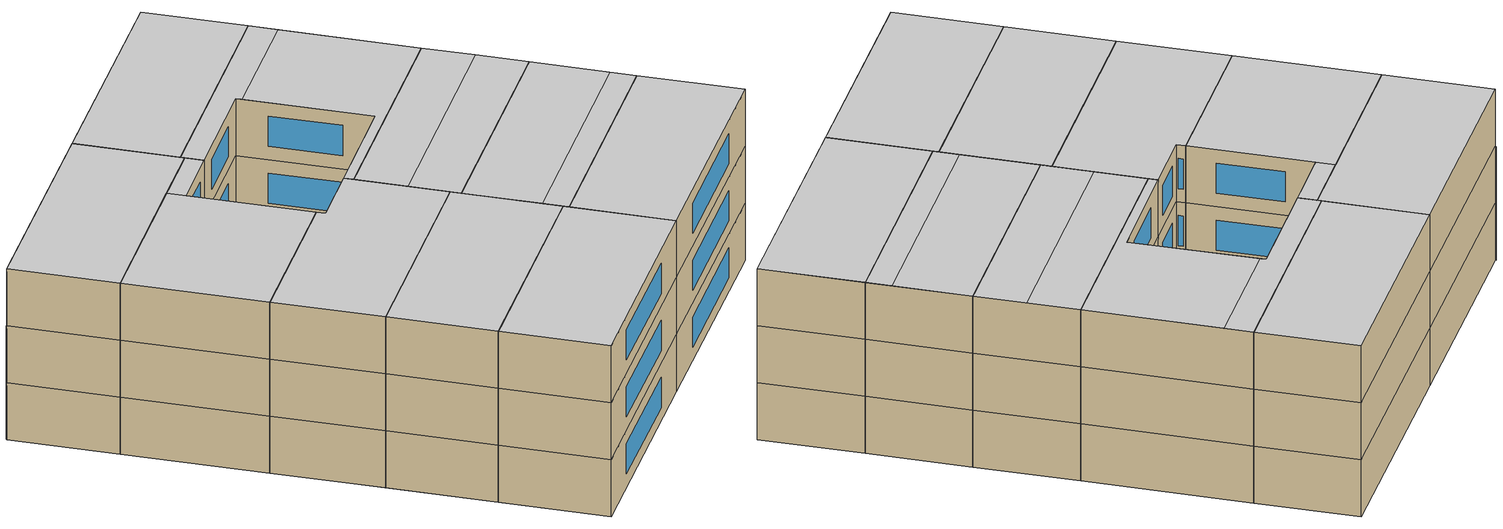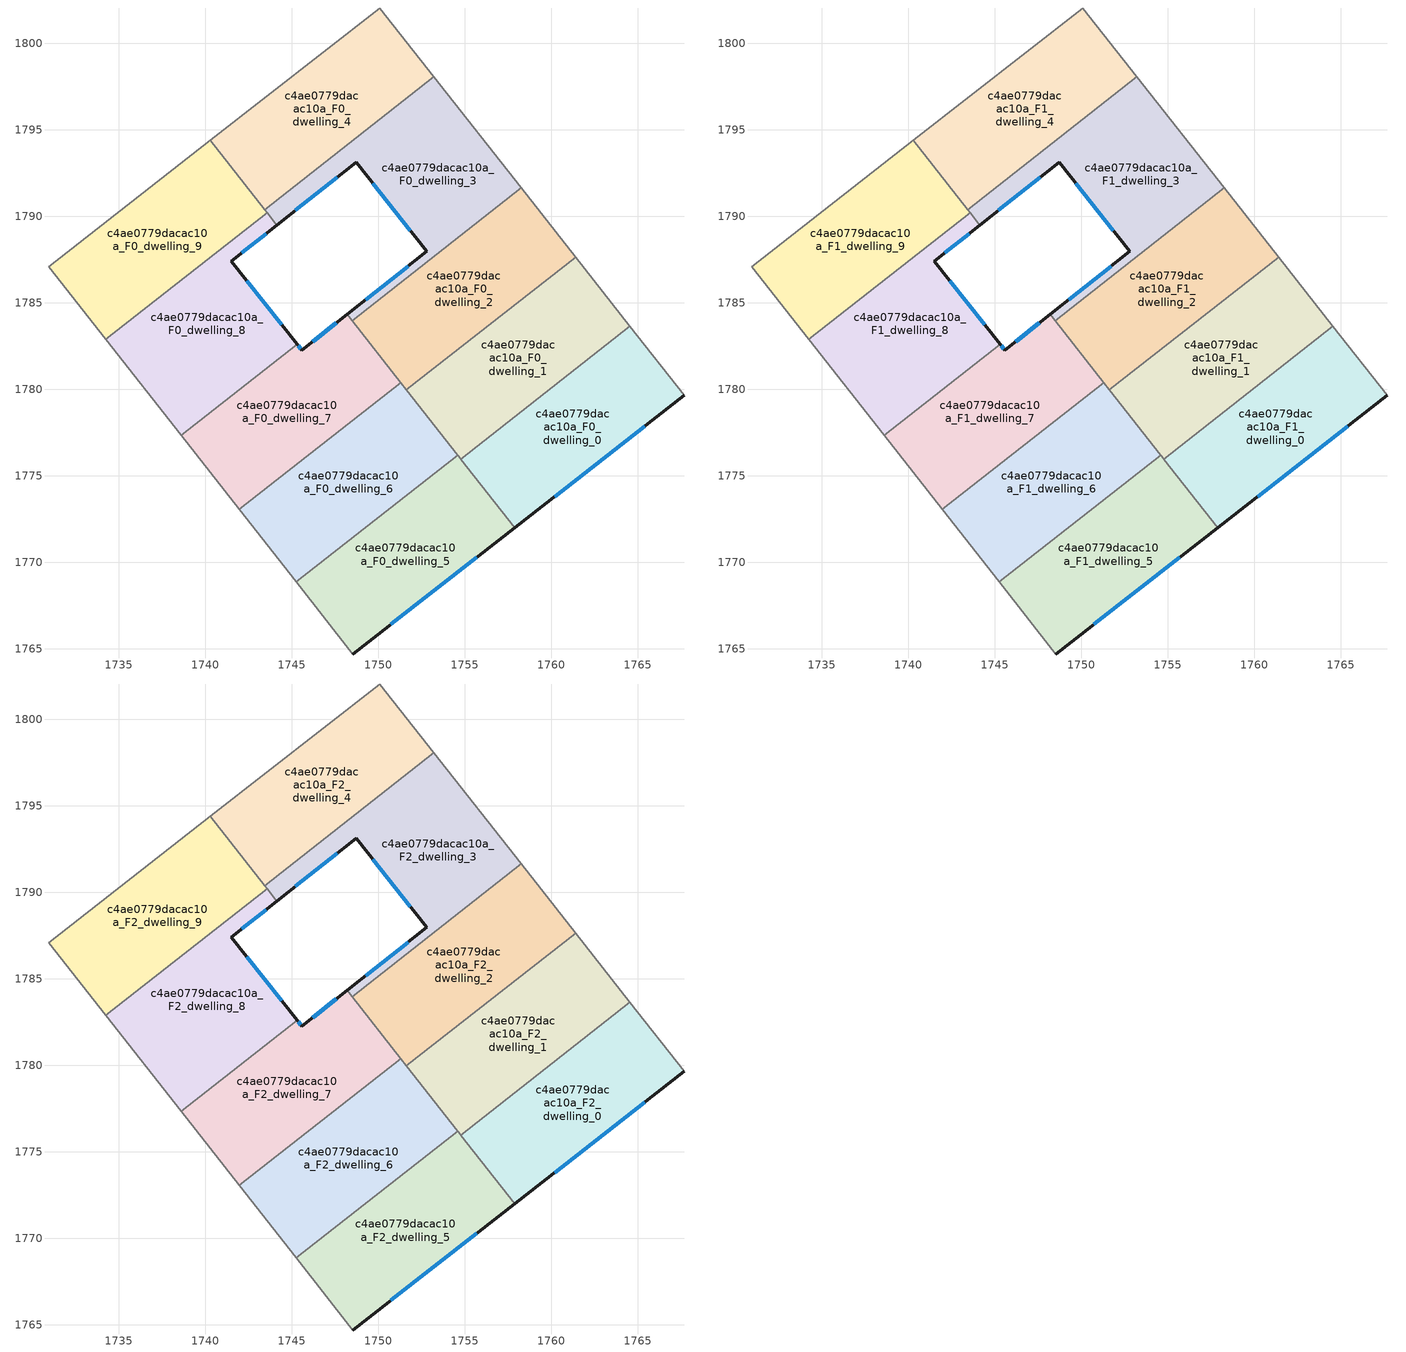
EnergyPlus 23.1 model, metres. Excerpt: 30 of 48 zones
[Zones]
c4ae0779dacac10a_F0_dwelling_0
 floor ground (EU_floor_Construction): 1764.55,1783.65 1767.7,1779.65 1757.89,1772 1754.77,1775.97 z0
 wall outside (EU_wall_Construction): 1757.89,1772 1767.7,1779.65 z0:3
 wall to c4ae0779dacac10a_F0_dwelling_1 (EU_wall_Construction): 1764.55,1783.65 1754.77,1775.97 z0:3
 wall adiabatic (EU_wall_Construction): 1767.7,1779.65 1764.55,1783.65 z0:3
 wall to c4ae0779dacac10a_F0_dwelling_5 (EU_wall_Construction): 1754.77,1775.97 1757.89,1772 z0:3
 window (EU_Window_Construction): 1760.19,1773.79 1765.39,1777.85 z0.7:2.3
c4ae0779dacac10a_F0_dwelling_1
 floor ground (EU_floor_Construction): 1761.41,1787.64 1764.55,1783.65 1754.77,1775.97 1751.63,1779.96 z0
 wall to c4ae0779dacac10a_F0_dwelling_2 (EU_wall_Construction): 1761.41,1787.64 1751.63,1779.96 z0:3
 wall adiabatic (EU_wall_Construction): 1764.55,1783.65 1761.41,1787.64 z0:3
 wall to c4ae0779dacac10a_F0_dwelling_6 (EU_wall_Construction): 1751.63,1779.96 1754.59,1776.2 z0:3
 wall to c4ae0779dacac10a_F0_dwelling_5 (EU_wall_Construction): 1754.59,1776.2 1754.77,1775.97 z0:3
c4ae0779dacac10a_F0_dwelling_2
 floor ground (EU_floor_Construction): 1758.27,1791.63 1761.41,1787.64 1751.63,1779.96 1748.49,1783.95 z0
 wall to c4ae0779dacac10a_F0_dwelling_3 (EU_wall_Construction): 1758.27,1791.63 1748.49,1783.95 z0:3
 wall adiabatic (EU_wall_Construction): 1761.41,1787.64 1758.27,1791.63 z0:3
 wall to c4ae0779dacac10a_F0_dwelling_7 (EU_wall_Construction): 1748.49,1783.95 1751.3,1780.38 z0:3
 wall to c4ae0779dacac10a_F0_dwelling_6 (EU_wall_Construction): 1751.3,1780.38 1751.63,1779.96 z0:3
c4ae0779dacac10a_F0_dwelling_3
 floor ground (EU_floor_Construction): 1753.22,1798.06 1758.27,1791.63 1748.49,1783.95 1748.2,1784.33 1752.81,1787.97 1748.72,1793.11 1744.14,1789.49 1743.45,1790.38 z0
 wall outside (EU_wall_Construction): 1744.14,1789.49 1748.72,1793.11 1752.81,1787.97 1748.2,1784.33 z0:3
 wall to c4ae0779dacac10a_F0_dwelling_4 (EU_wall_Construction): 1753.22,1798.06 1743.45,1790.38 z0:3
 wall adiabatic (EU_wall_Construction): 1758.27,1791.63 1753.22,1798.06 z0:3
 wall to c4ae0779dacac10a_F0_dwelling_8 (EU_wall_Construction): 1743.57,1790.21 1744.14,1789.49 z0:3
 wall to c4ae0779dacac10a_F0_dwelling_7 (EU_wall_Construction): 1748.2,1784.33 1748.49,1783.95 z0:3
 wall to c4ae0779dacac10a_F0_dwelling_9 (EU_wall_Construction): 1743.45,1790.38 1743.57,1790.21 z0:3
 window (EU_Window_Construction): 1751.73,1787.11 1749.28,1785.18 / 1749.68,1791.9 1751.85,1789.17 / 1745.22,1790.34 1747.64,1792.26 z0.7:2.3
c4ae0779dacac10a_F0_dwelling_4
 floor ground (EU_floor_Construction): 1750.09,1802.04 1753.22,1798.06 1743.45,1790.38 1740.3,1794.39 z0
 wall adiabatic (EU_wall_Construction): 1753.22,1798.06 1750.09,1802.04 1740.3,1794.39 z0:3
 wall to c4ae0779dacac10a_F0_dwelling_9 (EU_wall_Construction): 1740.3,1794.39 1743.45,1790.38 z0:3
c4ae0779dacac10a_F0_dwelling_5
 floor ground (EU_floor_Construction): 1754.59,1776.2 1757.89,1772 1748.54,1764.7 1745.26,1768.87 z0
 wall outside (EU_wall_Construction): 1748.54,1764.7 1757.89,1772 z0:3
 wall to c4ae0779dacac10a_F0_dwelling_6 (EU_wall_Construction): 1754.59,1776.2 1745.26,1768.87 z0:3
 wall adiabatic (EU_wall_Construction): 1745.26,1768.87 1748.54,1764.7 z0:3
 window (EU_Window_Construction): 1750.73,1766.41 1755.69,1770.28 z0.7:2.3
c4ae0779dacac10a_F0_dwelling_6
 floor ground (EU_floor_Construction): 1751.3,1780.38 1754.59,1776.2 1745.26,1768.87 1741.97,1773.06 z0
 wall to c4ae0779dacac10a_F0_dwelling_7 (EU_wall_Construction): 1751.3,1780.38 1741.97,1773.06 z0:3
 wall adiabatic (EU_wall_Construction): 1741.97,1773.06 1745.26,1768.87 z0:3
c4ae0779dacac10a_F0_dwelling_7
 floor ground (EU_floor_Construction): 1748.2,1784.33 1751.3,1780.38 1741.97,1773.06 1738.61,1777.34 1745.32,1782.61 1745.59,1782.26 z0
 wall outside (EU_wall_Construction): 1748.2,1784.33 1745.59,1782.26 1745.32,1782.61 z0:3
 wall adiabatic (EU_wall_Construction): 1738.61,1777.34 1741.97,1773.06 z0:3
 wall to c4ae0779dacac10a_F0_dwelling_8 (EU_wall_Construction): 1745.32,1782.61 1738.61,1777.34 z0:3
 window (EU_Window_Construction): 1745.53,1782.35 1745.38,1782.53 / 1747.59,1783.84 1746.2,1782.75 z0.7:2.3
c4ae0779dacac10a_F0_dwelling_8
 floor ground (EU_floor_Construction): 1744.14,1789.49 1741.5,1787.4 1745.32,1782.61 1738.61,1777.34 1734.25,1782.89 1743.58,1790.21 z0
 wall outside (EU_wall_Construction): 1745.32,1782.61 1741.5,1787.4 1744.14,1789.49 z0:3
 wall adiabatic (EU_wall_Construction): 1734.25,1782.89 1738.61,1777.34 z0:3
 wall to c4ae0779dacac10a_F0_dwelling_9 (EU_wall_Construction): 1743.58,1790.21 1734.25,1782.89 z0:3
 window (EU_Window_Construction): 1742.12,1787.89 1743.52,1789 / 1744.42,1783.74 1742.4,1786.28 z0.7:2.3
c4ae0779dacac10a_F0_dwelling_9
 floor ground (EU_floor_Construction): 1740.3,1794.39 1743.58,1790.21 1734.25,1782.89 1730.95,1787.09 z0
 wall adiabatic (EU_wall_Construction): 1740.3,1794.39 1730.95,1787.09 1734.25,1782.89 z0:3
c4ae0779dacac10a_F1_dwelling_0
 floor to c4ae0779dacac10a_F0_dwelling_0 (EU_floor_Construction): 1764.55,1783.65 1767.7,1779.65 1757.89,1772 1754.77,1775.97 z3
 wall outside (EU_wall_Construction): 1757.89,1772 1767.7,1779.65 z3:6
 wall to c4ae0779dacac10a_F1_dwelling_1 (EU_wall_Construction): 1764.55,1783.65 1754.77,1775.97 z3:6
 wall adiabatic (EU_wall_Construction): 1767.7,1779.65 1764.55,1783.65 z3:6
 wall to c4ae0779dacac10a_F1_dwelling_5 (EU_wall_Construction): 1754.77,1775.97 1757.89,1772 z3:6
 window (EU_Window_Construction): 1760.19,1773.79 1765.39,1777.85 z3.7:5.3
c4ae0779dacac10a_F1_dwelling_1
 floor to c4ae0779dacac10a_F0_dwelling_1 (EU_floor_Construction): 1761.41,1787.64 1764.55,1783.65 1754.77,1775.97 1751.63,1779.96 z3
 wall to c4ae0779dacac10a_F1_dwelling_2 (EU_wall_Construction): 1761.41,1787.64 1751.63,1779.96 z3:6
 wall adiabatic (EU_wall_Construction): 1764.55,1783.65 1761.41,1787.64 z3:6
 wall to c4ae0779dacac10a_F1_dwelling_6 (EU_wall_Construction): 1751.63,1779.96 1754.59,1776.2 z3:6
 wall to c4ae0779dacac10a_F1_dwelling_5 (EU_wall_Construction): 1754.59,1776.2 1754.77,1775.97 z3:6
c4ae0779dacac10a_F1_dwelling_2
 floor to c4ae0779dacac10a_F0_dwelling_2 (EU_floor_Construction): 1758.27,1791.63 1761.41,1787.64 1751.63,1779.96 1748.49,1783.95 z3
 wall to c4ae0779dacac10a_F1_dwelling_3 (EU_wall_Construction): 1758.27,1791.63 1748.49,1783.95 z3:6
 wall adiabatic (EU_wall_Construction): 1761.41,1787.64 1758.27,1791.63 z3:6
 wall to c4ae0779dacac10a_F1_dwelling_7 (EU_wall_Construction): 1748.49,1783.95 1751.3,1780.38 z3:6
 wall to c4ae0779dacac10a_F1_dwelling_6 (EU_wall_Construction): 1751.3,1780.38 1751.63,1779.96 z3:6
c4ae0779dacac10a_F1_dwelling_3
 floor to c4ae0779dacac10a_F0_dwelling_3 (EU_floor_Construction): 1753.22,1798.06 1758.27,1791.63 1748.49,1783.95 1748.2,1784.33 1752.81,1787.97 1748.72,1793.11 1744.14,1789.49 1743.45,1790.38 z3
 wall outside (EU_wall_Construction): 1744.14,1789.49 1748.72,1793.11 1752.81,1787.97 1748.2,1784.33 z3:6
 wall to c4ae0779dacac10a_F1_dwelling_4 (EU_wall_Construction): 1753.22,1798.06 1743.45,1790.38 z3:6
 wall adiabatic (EU_wall_Construction): 1758.27,1791.63 1753.22,1798.06 z3:6
 wall to c4ae0779dacac10a_F1_dwelling_8 (EU_wall_Construction): 1743.57,1790.21 1744.14,1789.49 z3:6
 wall to c4ae0779dacac10a_F1_dwelling_7 (EU_wall_Construction): 1748.2,1784.33 1748.49,1783.95 z3:6
 wall to c4ae0779dacac10a_F1_dwelling_9 (EU_wall_Construction): 1743.45,1790.38 1743.57,1790.21 z3:6
 window (EU_Window_Construction): 1751.73,1787.11 1749.28,1785.18 / 1749.68,1791.9 1751.85,1789.17 / 1745.22,1790.34 1747.64,1792.26 z3.7:5.3
c4ae0779dacac10a_F1_dwelling_4
 floor to c4ae0779dacac10a_F0_dwelling_4 (EU_floor_Construction): 1750.09,1802.04 1753.22,1798.06 1743.45,1790.38 1740.3,1794.39 z3
 wall adiabatic (EU_wall_Construction): 1753.22,1798.06 1750.09,1802.04 1740.3,1794.39 z3:6
 wall to c4ae0779dacac10a_F1_dwelling_9 (EU_wall_Construction): 1740.3,1794.39 1743.45,1790.38 z3:6
c4ae0779dacac10a_F1_dwelling_5
 floor to c4ae0779dacac10a_F0_dwelling_5 (EU_floor_Construction): 1754.59,1776.2 1757.89,1772 1748.54,1764.7 1745.26,1768.87 z3
 wall outside (EU_wall_Construction): 1748.54,1764.7 1757.89,1772 z3:6
 wall to c4ae0779dacac10a_F1_dwelling_6 (EU_wall_Construction): 1754.59,1776.2 1745.26,1768.87 z3:6
 wall adiabatic (EU_wall_Construction): 1745.26,1768.87 1748.54,1764.7 z3:6
 window (EU_Window_Construction): 1750.73,1766.41 1755.69,1770.28 z3.7:5.3
c4ae0779dacac10a_F1_dwelling_6
 floor to c4ae0779dacac10a_F0_dwelling_6 (EU_floor_Construction): 1751.3,1780.38 1754.59,1776.2 1745.26,1768.87 1741.97,1773.06 z3
 wall to c4ae0779dacac10a_F1_dwelling_7 (EU_wall_Construction): 1751.3,1780.38 1741.97,1773.06 z3:6
 wall adiabatic (EU_wall_Construction): 1741.97,1773.06 1745.26,1768.87 z3:6
c4ae0779dacac10a_F1_dwelling_7
 floor to c4ae0779dacac10a_F0_dwelling_7 (EU_floor_Construction): 1748.2,1784.33 1751.3,1780.38 1741.97,1773.06 1738.61,1777.34 1745.32,1782.61 1745.59,1782.26 z3
 wall outside (EU_wall_Construction): 1748.2,1784.33 1745.59,1782.26 1745.32,1782.61 z3:6
 wall adiabatic (EU_wall_Construction): 1738.61,1777.34 1741.97,1773.06 z3:6
 wall to c4ae0779dacac10a_F1_dwelling_8 (EU_wall_Construction): 1745.32,1782.61 1738.61,1777.34 z3:6
 window (EU_Window_Construction): 1745.53,1782.35 1745.38,1782.53 / 1747.59,1783.84 1746.2,1782.75 z3.7:5.3
c4ae0779dacac10a_F1_dwelling_8
 floor to c4ae0779dacac10a_F0_dwelling_8 (EU_floor_Construction): 1744.14,1789.49 1741.5,1787.4 1745.32,1782.61 1738.61,1777.34 1734.25,1782.89 1743.58,1790.21 z3
 wall outside (EU_wall_Construction): 1745.32,1782.61 1741.5,1787.4 1744.14,1789.49 z3:6
 wall adiabatic (EU_wall_Construction): 1734.25,1782.89 1738.61,1777.34 z3:6
 wall to c4ae0779dacac10a_F1_dwelling_9 (EU_wall_Construction): 1743.58,1790.21 1734.25,1782.89 z3:6
 window (EU_Window_Construction): 1742.12,1787.89 1743.52,1789 / 1744.42,1783.74 1742.4,1786.28 z3.7:5.3
c4ae0779dacac10a_F1_dwelling_9
 floor to c4ae0779dacac10a_F0_dwelling_9 (EU_floor_Construction): 1740.3,1794.39 1743.58,1790.21 1734.25,1782.89 1730.95,1787.09 z3
 wall adiabatic (EU_wall_Construction): 1740.3,1794.39 1730.95,1787.09 1734.25,1782.89 z3:6
c4ae0779dacac10a_F2_dwelling_0
 floor to c4ae0779dacac10a_F1_dwelling_0 (EU_floor_Construction): 1764.55,1783.65 1767.7,1779.65 1757.89,1772 1754.77,1775.97 z6
 wall outside (EU_wall_Construction): 1757.89,1772 1767.7,1779.65 z6:9
 wall to c4ae0779dacac10a_F2_dwelling_1 (EU_wall_Construction): 1764.55,1783.65 1754.77,1775.97 z6:9
 wall adiabatic (EU_wall_Construction): 1767.7,1779.65 1764.55,1783.65 z6:9
 wall to c4ae0779dacac10a_F2_dwelling_5 (EU_wall_Construction): 1754.77,1775.97 1757.89,1772 z6:9
 window (EU_Window_Construction): 1760.19,1773.79 1765.39,1777.85 z6.7:8.3
 ceiling to c4ae0779dacac10a_F3_dwelling_0 (EU_floor_Construction): 1767.7,1779.65 1764.55,1783.65 1754.77,1775.97 1757.89,1772 z9
c4ae0779dacac10a_F2_dwelling_1
 floor to c4ae0779dacac10a_F1_dwelling_1 (EU_floor_Construction): 1761.41,1787.64 1764.55,1783.65 1754.77,1775.97 1751.63,1779.96 z6
 wall to c4ae0779dacac10a_F2_dwelling_2 (EU_wall_Construction): 1761.41,1787.64 1751.63,1779.96 z6:9
 wall adiabatic (EU_wall_Construction): 1764.55,1783.65 1761.41,1787.64 z6:9
 wall to c4ae0779dacac10a_F2_dwelling_6 (EU_wall_Construction): 1751.63,1779.96 1754.59,1776.2 z6:9
 wall to c4ae0779dacac10a_F2_dwelling_5 (EU_wall_Construction): 1754.59,1776.2 1754.77,1775.97 z6:9
 ceiling to c4ae0779dacac10a_F3_dwelling_1 (EU_floor_Construction): 1763.76,1784.65 1761.41,1787.64 1751.63,1779.96 1753.98,1776.97 z9
 ceiling to c4ae0779dacac10a_F3_dwelling_0 (EU_floor_Construction): 1764.55,1783.65 1763.76,1784.65 1753.98,1776.97 1754.77,1775.97 z9
c4ae0779dacac10a_F2_dwelling_2
 floor to c4ae0779dacac10a_F1_dwelling_2 (EU_floor_Construction): 1758.27,1791.63 1761.41,1787.64 1751.63,1779.96 1748.49,1783.95 z6
 wall to c4ae0779dacac10a_F2_dwelling_3 (EU_wall_Construction): 1758.27,1791.63 1748.49,1783.95 z6:9
 wall adiabatic (EU_wall_Construction): 1761.41,1787.64 1758.27,1791.63 z6:9
 wall to c4ae0779dacac10a_F2_dwelling_7 (EU_wall_Construction): 1748.49,1783.95 1751.3,1780.38 z6:9
 wall to c4ae0779dacac10a_F2_dwelling_6 (EU_wall_Construction): 1751.3,1780.38 1751.63,1779.96 z6:9
 ceiling to c4ae0779dacac10a_F3_dwelling_2 (EU_floor_Construction): 1759.84,1789.64 1758.27,1791.63 1748.49,1783.95 1750.06,1781.96 z9
 ceiling to c4ae0779dacac10a_F3_dwelling_1 (EU_floor_Construction): 1761.41,1787.64 1759.84,1789.64 1750.06,1781.96 1751.63,1779.96 z9
c4ae0779dacac10a_F2_dwelling_3
 floor to c4ae0779dacac10a_F1_dwelling_3 (EU_floor_Construction): 1753.22,1798.06 1758.27,1791.63 1748.49,1783.95 1748.2,1784.33 1752.81,1787.97 1748.72,1793.11 1744.14,1789.49 1743.45,1790.38 z6
 wall outside (EU_wall_Construction): 1744.14,1789.49 1748.72,1793.11 1752.81,1787.97 1748.2,1784.33 z6:9
 wall to c4ae0779dacac10a_F2_dwelling_4 (EU_wall_Construction): 1753.22,1798.06 1743.45,1790.38 z6:9
 wall adiabatic (EU_wall_Construction): 1758.27,1791.63 1753.22,1798.06 z6:9
 wall to c4ae0779dacac10a_F2_dwelling_8 (EU_wall_Construction): 1743.57,1790.21 1744.14,1789.49 z6:9
 wall to c4ae0779dacac10a_F2_dwelling_7 (EU_wall_Construction): 1748.2,1784.33 1748.49,1783.95 z6:9
 wall to c4ae0779dacac10a_F2_dwelling_9 (EU_wall_Construction): 1743.45,1790.38 1743.57,1790.21 z6:9
 window (EU_Window_Construction): 1751.73,1787.11 1749.28,1785.18 / 1749.68,1791.9 1751.85,1789.17 / 1745.22,1790.34 1747.64,1792.26 z6.7:8.3
 ceiling to c4ae0779dacac10a_F3_dwelling_3 (EU_floor_Construction): 1748.9,1792.88 1754.09,1796.96 1753.22,1798.06 1743.45,1790.38 1744.14,1789.49 1748.72,1793.11 z9
 ceiling to c4ae0779dacac10a_F3_dwelling_2 (EU_floor_Construction): 1752.81,1787.97 1748.2,1784.33 1748.49,1783.95 1758.27,1791.63 1754.09,1796.96 1748.9,1792.88 z9
c4ae0779dacac10a_F2_dwelling_4
 floor to c4ae0779dacac10a_F1_dwelling_4 (EU_floor_Construction): 1750.09,1802.04 1753.22,1798.06 1743.45,1790.38 1740.3,1794.39 z6
 wall adiabatic (EU_wall_Construction): 1753.22,1798.06 1750.09,1802.04 1740.3,1794.39 z6:9
 wall to c4ae0779dacac10a_F2_dwelling_9 (EU_wall_Construction): 1740.3,1794.39 1743.45,1790.38 z6:9
 ceiling to c4ae0779dacac10a_F3_dwelling_3 (EU_floor_Construction): 1753.22,1798.06 1750.09,1802.04 1740.3,1794.39 1743.45,1790.38 z9
c4ae0779dacac10a_F2_dwelling_5
 floor to c4ae0779dacac10a_F1_dwelling_5 (EU_floor_Construction): 1754.59,1776.2 1757.89,1772 1748.54,1764.7 1745.26,1768.87 z6
 wall outside (EU_wall_Construction): 1748.54,1764.7 1757.89,1772 z6:9
 wall to c4ae0779dacac10a_F2_dwelling_6 (EU_wall_Construction): 1754.59,1776.2 1745.26,1768.87 z6:9
 wall adiabatic (EU_wall_Construction): 1745.26,1768.87 1748.54,1764.7 z6:9
 window (EU_Window_Construction): 1750.73,1766.41 1755.69,1770.28 z6.7:8.3
 ceiling to c4ae0779dacac10a_F3_dwelling_4 (EU_floor_Construction): 1757.89,1772 1754.59,1776.2 1745.26,1768.87 1748.54,1764.7 z9
c4ae0779dacac10a_F2_dwelling_6
 floor to c4ae0779dacac10a_F1_dwelling_6 (EU_floor_Construction): 1751.3,1780.38 1754.59,1776.2 1745.26,1768.87 1741.97,1773.06 z6
 wall to c4ae0779dacac10a_F2_dwelling_7 (EU_wall_Construction): 1751.3,1780.38 1741.97,1773.06 z6:9
 wall adiabatic (EU_wall_Construction): 1741.97,1773.06 1745.26,1768.87 z6:9
 ceiling to c4ae0779dacac10a_F3_dwelling_5 (EU_floor_Construction): 1754.59,1776.2 1751.3,1780.38 1741.97,1773.06 1745.26,1768.87 z9
c4ae0779dacac10a_F2_dwelling_7
 floor to c4ae0779dacac10a_F1_dwelling_7 (EU_floor_Construction): 1748.2,1784.33 1751.3,1780.38 1741.97,1773.06 1738.61,1777.34 1745.32,1782.61 1745.59,1782.26 z6
 wall outside (EU_wall_Construction): 1748.2,1784.33 1745.59,1782.26 1745.32,1782.61 z6:9
 wall adiabatic (EU_wall_Construction): 1738.61,1777.34 1741.97,1773.06 z6:9
 wall to c4ae0779dacac10a_F2_dwelling_8 (EU_wall_Construction): 1745.32,1782.61 1738.61,1777.34 z6:9
 window (EU_Window_Construction): 1745.53,1782.35 1745.38,1782.53 / 1747.59,1783.84 1746.2,1782.75 z6.7:8.3
 ceiling to c4ae0779dacac10a_F3_dwelling_6 (EU_floor_Construction): 1751.3,1780.38 1748.2,1784.33 1745.59,1782.26 1745.32,1782.61 1738.61,1777.34 1741.97,1773.06 z9
c4ae0779dacac10a_F2_dwelling_8
 floor to c4ae0779dacac10a_F1_dwelling_8 (EU_floor_Construction): 1744.14,1789.49 1741.5,1787.4 1745.32,1782.61 1738.61,1777.34 1734.25,1782.89 1743.58,1790.21 z6
 wall outside (EU_wall_Construction): 1745.32,1782.61 1741.5,1787.4 1744.14,1789.49 z6:9
 wall adiabatic (EU_wall_Construction): 1734.25,1782.89 1738.61,1777.34 z6:9
 wall to c4ae0779dacac10a_F2_dwelling_9 (EU_wall_Construction): 1743.58,1790.21 1734.25,1782.89 z6:9
 window (EU_Window_Construction): 1742.12,1787.89 1743.52,1789 / 1744.42,1783.74 1742.4,1786.28 z6.7:8.3
 ceiling to c4ae0779dacac10a_F3_dwelling_7 (EU_floor_Construction): 1745.32,1782.61 1740.92,1788.13 1734.25,1782.89 1738.61,1777.34 z9
 ceiling to c4ae0779dacac10a_F3_dwelling_8 (EU_floor_Construction): 1744.14,1789.49 1743.58,1790.21 1740.92,1788.13 1741.5,1787.4 z9
c4ae0779dacac10a_F2_dwelling_9
 floor to c4ae0779dacac10a_F1_dwelling_9 (EU_floor_Construction): 1740.3,1794.39 1743.58,1790.21 1734.25,1782.89 1730.95,1787.09 z6
 wall adiabatic (EU_wall_Construction): 1740.3,1794.39 1730.95,1787.09 1734.25,1782.89 z6:9
 ceiling to c4ae0779dacac10a_F3_dwelling_8 (EU_floor_Construction): 1743.58,1790.21 1740.3,1794.39 1730.95,1787.09 1734.25,1782.89 z9
shading: 1730.92,1787.12 1748.54,1764.7 z0:6
[Building]
EU S2 Campaign: North Axis=0; Terrain=City; Solar Distribution=FullExterior
[Site:Location]
Budapest.Ferenc.Liszt.Intl.AP: Latitude=47.437; Longitude=19.256; Time Zone=1; Elevation=185
[SizingPeriod:WeatherFileDays]
AnnualSizingPeriod: Begin Month=1; Begin Day of Month=1; End Month=12; End Day of Month=31; Day of Week for Start Day=Monday; Use Weather File Daylight Saving Period=No; Use Weather File Rain and Snow Indicators=No
[MATERIAL]
EU_InternalMass_Material: Roughness=MediumRough; Thickness=0.1; Conductivity=1; Density=1800; Specific Heat=900; Thermal Absorptance=0.9; Solar Absorptance=0.7; Visible Absorptance=0.7
[MATERIAL:NOMASS] Roughness=MediumRough; Thermal Absorptance=0.9; Solar Absorptance=0.7; Visible Absorptance=0.7
Name | Thermal Resistance
EU_wall_NoMass | 0.832559
EU_floor_NoMass | 0.872794
[WINDOWMATERIAL:SIMPLEGLAZINGSYSTEM]
EU_Window_SimpleGlazing: UFactor=2.79869; Solar Heat Gain Coefficient=0.75; Visible Transmittance=0.75
[CONSTRUCTION]
EU_wall_Construction: EU_wall_NoMass
EU_floor_Construction: EU_floor_NoMass
EU_Window_Construction: EU_Window_SimpleGlazing
EU_InternalMass_Construction: EU_InternalMass_Material
[ZONE] Type=1; Multiplier=1; Ceiling Height=autocalculate; Floor Area=autocalculate; Part of Total Floor Area=Yes
Name | Volume
c4ae0779dacac10a_F0_dwelling_0; c4ae0779dacac10a_F1_dwelling_0; c4ae0779dacac10a_F2_dwelling_0 | 189.412
c4ae0779dacac10a_F0_dwelling_1; c4ae0779dacac10a_F1_dwelling_1; c4ae0779dacac10a_F2_dwelling_1 | 189.385
c4ae0779dacac10a_F0_dwelling_2; c4ae0779dacac10a_F1_dwelling_2; c4ae0779dacac10a_F2_dwelling_2; c4ae0779dacac10a_F0_dwelling_7; c4ae0779dacac10a_F1_dwelling_7; c4ae0779dacac10a_F2_dwelling_7 | 189.414
c4ae0779dacac10a_F0_dwelling_3; c4ae0779dacac10a_F1_dwelling_3; c4ae0779dacac10a_F2_dwelling_3 | 189.384
c4ae0779dacac10a_F0_dwelling_4; c4ae0779dacac10a_F1_dwelling_4; c4ae0779dacac10a_F2_dwelling_4 | 189.39
c4ae0779dacac10a_F0_dwelling_5; c4ae0779dacac10a_F1_dwelling_5; c4ae0779dacac10a_F2_dwelling_5 | 189.4
c4ae0779dacac10a_F0_dwelling_6; c4ae0779dacac10a_F1_dwelling_6; c4ae0779dacac10a_F2_dwelling_6 | 189.389
c4ae0779dacac10a_F0_dwelling_8; c4ae0779dacac10a_F1_dwelling_8; c4ae0779dacac10a_F2_dwelling_8 | 189.394
c4ae0779dacac10a_F0_dwelling_9; c4ae0779dacac10a_F1_dwelling_9; c4ae0779dacac10a_F2_dwelling_9 | 189.403
[INTERNALMASS] Construction=EU_InternalMass_Construction
Name | Zone or ZoneList | Surface Area
c4ae0779dacac10a_F0_dwelling_0_EU_InternalMass | c4ae0779dacac10a_F0_dwelling_0 | 63.1372
c4ae0779dacac10a_F0_dwelling_1_EU_InternalMass | c4ae0779dacac10a_F0_dwelling_1 | 63.1284
c4ae0779dacac10a_F0_dwelling_2_EU_InternalMass | c4ae0779dacac10a_F0_dwelling_2 | 63.138
c4ae0779dacac10a_F0_dwelling_3_EU_InternalMass | c4ae0779dacac10a_F0_dwelling_3 | 63.1281
c4ae0779dacac10a_F0_dwelling_4_EU_InternalMass | c4ae0779dacac10a_F0_dwelling_4 | 63.1301
c4ae0779dacac10a_F0_dwelling_5_EU_InternalMass | c4ae0779dacac10a_F0_dwelling_5 | 63.1336
c4ae0779dacac10a_F0_dwelling_6_EU_InternalMass | c4ae0779dacac10a_F0_dwelling_6 | 63.1297
c4ae0779dacac10a_F0_dwelling_7_EU_InternalMass | c4ae0779dacac10a_F0_dwelling_7 | 63.138
c4ae0779dacac10a_F0_dwelling_8_EU_InternalMass | c4ae0779dacac10a_F0_dwelling_8 | 63.1314
c4ae0779dacac10a_F0_dwelling_9_EU_InternalMass | c4ae0779dacac10a_F0_dwelling_9 | 63.1342
c4ae0779dacac10a_F1_dwelling_0_EU_InternalMass | c4ae0779dacac10a_F1_dwelling_0 | 63.1372
c4ae0779dacac10a_F1_dwelling_1_EU_InternalMass | c4ae0779dacac10a_F1_dwelling_1 | 63.1284
c4ae0779dacac10a_F1_dwelling_2_EU_InternalMass | c4ae0779dacac10a_F1_dwelling_2 | 63.138
c4ae0779dacac10a_F1_dwelling_3_EU_InternalMass | c4ae0779dacac10a_F1_dwelling_3 | 63.1281
c4ae0779dacac10a_F1_dwelling_4_EU_InternalMass | c4ae0779dacac10a_F1_dwelling_4 | 63.1301
c4ae0779dacac10a_F1_dwelling_5_EU_InternalMass | c4ae0779dacac10a_F1_dwelling_5 | 63.1336
c4ae0779dacac10a_F1_dwelling_6_EU_InternalMass | c4ae0779dacac10a_F1_dwelling_6 | 63.1297
c4ae0779dacac10a_F1_dwelling_7_EU_InternalMass | c4ae0779dacac10a_F1_dwelling_7 | 63.138
c4ae0779dacac10a_F1_dwelling_8_EU_InternalMass | c4ae0779dacac10a_F1_dwelling_8 | 63.1314
c4ae0779dacac10a_F1_dwelling_9_EU_InternalMass | c4ae0779dacac10a_F1_dwelling_9 | 63.1342
c4ae0779dacac10a_F2_dwelling_0_EU_InternalMass | c4ae0779dacac10a_F2_dwelling_0 | 63.1372
c4ae0779dacac10a_F2_dwelling_1_EU_InternalMass | c4ae0779dacac10a_F2_dwelling_1 | 63.1284
c4ae0779dacac10a_F2_dwelling_2_EU_InternalMass | c4ae0779dacac10a_F2_dwelling_2 | 63.138
c4ae0779dacac10a_F2_dwelling_3_EU_InternalMass | c4ae0779dacac10a_F2_dwelling_3 | 63.1281
c4ae0779dacac10a_F2_dwelling_4_EU_InternalMass | c4ae0779dacac10a_F2_dwelling_4 | 63.1301
c4ae0779dacac10a_F2_dwelling_5_EU_InternalMass | c4ae0779dacac10a_F2_dwelling_5 | 63.1336
c4ae0779dacac10a_F2_dwelling_6_EU_InternalMass | c4ae0779dacac10a_F2_dwelling_6 | 63.1297
c4ae0779dacac10a_F2_dwelling_7_EU_InternalMass | c4ae0779dacac10a_F2_dwelling_7 | 63.138
c4ae0779dacac10a_F2_dwelling_8_EU_InternalMass | c4ae0779dacac10a_F2_dwelling_8 | 63.1314
c4ae0779dacac10a_F2_dwelling_9_EU_InternalMass | c4ae0779dacac10a_F2_dwelling_9 | 63.1342
[OTHEREQUIPMENT] Fuel Type=Electricity; Design Level Calculation Method=Watts/Area; Power per Zone Floor Area=1; Fraction Latent=0; Fraction Radiant=0; Fraction Lost=0; Carbon Dioxide Generation Rate=0; EndUse Subcategory=EU_Step8_InternalGains
Name | Zone or ZoneList or Space or SpaceList | Schedule
EU_Step8_InternalGain_c4ae0779dacac10a_F0_dwelling_0_f000 | c4ae0779dacac10a_F0_dwelling_0 | EU_Step8_GainSchedule_c4ae0779dacac10a_F0_dwelling_0_f000
EU_Step8_InternalGain_c4ae0779dacac10a_F0_dwelling_1_f000 | c4ae0779dacac10a_F0_dwelling_1 | EU_Step8_GainSchedule_c4ae0779dacac10a_F0_dwelling_1_f000
EU_Step8_InternalGain_c4ae0779dacac10a_F0_dwelling_2_f000 | c4ae0779dacac10a_F0_dwelling_2 | EU_Step8_GainSchedule_c4ae0779dacac10a_F0_dwelling_2_f000
EU_Step8_InternalGain_c4ae0779dacac10a_F0_dwelling_3_f000 | c4ae0779dacac10a_F0_dwelling_3 | EU_Step8_GainSchedule_c4ae0779dacac10a_F0_dwelling_3_f000
EU_Step8_InternalGain_c4ae0779dacac10a_F0_dwelling_4_f000 | c4ae0779dacac10a_F0_dwelling_4 | EU_Step8_GainSchedule_c4ae0779dacac10a_F0_dwelling_4_f000
EU_Step8_InternalGain_c4ae0779dacac10a_F0_dwelling_5_f000 | c4ae0779dacac10a_F0_dwelling_5 | EU_Step8_GainSchedule_c4ae0779dacac10a_F0_dwelling_5_f000
EU_Step8_InternalGain_c4ae0779dacac10a_F0_dwelling_6_f000 | c4ae0779dacac10a_F0_dwelling_6 | EU_Step8_GainSchedule_c4ae0779dacac10a_F0_dwelling_6_f000
EU_Step8_InternalGain_c4ae0779dacac10a_F0_dwelling_7_f000 | c4ae0779dacac10a_F0_dwelling_7 | EU_Step8_GainSchedule_c4ae0779dacac10a_F0_dwelling_7_f000
EU_Step8_InternalGain_c4ae0779dacac10a_F0_dwelling_8_f000 | c4ae0779dacac10a_F0_dwelling_8 | EU_Step8_GainSchedule_c4ae0779dacac10a_F0_dwelling_8_f000
EU_Step8_InternalGain_c4ae0779dacac10a_F0_dwelling_9_f000 | c4ae0779dacac10a_F0_dwelling_9 | EU_Step8_GainSchedule_c4ae0779dacac10a_F0_dwelling_9_f000
EU_Step8_InternalGain_c4ae0779dacac10a_F1_dwelling_0_f000 | c4ae0779dacac10a_F1_dwelling_0 | EU_Step8_GainSchedule_c4ae0779dacac10a_F1_dwelling_0_f000
EU_Step8_InternalGain_c4ae0779dacac10a_F1_dwelling_1_f000 | c4ae0779dacac10a_F1_dwelling_1 | EU_Step8_GainSchedule_c4ae0779dacac10a_F1_dwelling_1_f000
EU_Step8_InternalGain_c4ae0779dacac10a_F1_dwelling_2_f000 | c4ae0779dacac10a_F1_dwelling_2 | EU_Step8_GainSchedule_c4ae0779dacac10a_F1_dwelling_2_f000
EU_Step8_InternalGain_c4ae0779dacac10a_F1_dwelling_3_f000 | c4ae0779dacac10a_F1_dwelling_3 | EU_Step8_GainSchedule_c4ae0779dacac10a_F1_dwelling_3_f000
EU_Step8_InternalGain_c4ae0779dacac10a_F1_dwelling_4_f000 | c4ae0779dacac10a_F1_dwelling_4 | EU_Step8_GainSchedule_c4ae0779dacac10a_F1_dwelling_4_f000
EU_Step8_InternalGain_c4ae0779dacac10a_F1_dwelling_5_f000 | c4ae0779dacac10a_F1_dwelling_5 | EU_Step8_GainSchedule_c4ae0779dacac10a_F1_dwelling_5_f000
EU_Step8_InternalGain_c4ae0779dacac10a_F1_dwelling_6_f000 | c4ae0779dacac10a_F1_dwelling_6 | EU_Step8_GainSchedule_c4ae0779dacac10a_F1_dwelling_6_f000
EU_Step8_InternalGain_c4ae0779dacac10a_F1_dwelling_7_f000 | c4ae0779dacac10a_F1_dwelling_7 | EU_Step8_GainSchedule_c4ae0779dacac10a_F1_dwelling_7_f000
EU_Step8_InternalGain_c4ae0779dacac10a_F1_dwelling_8_f000 | c4ae0779dacac10a_F1_dwelling_8 | EU_Step8_GainSchedule_c4ae0779dacac10a_F1_dwelling_8_f000
EU_Step8_InternalGain_c4ae0779dacac10a_F1_dwelling_9_f000 | c4ae0779dacac10a_F1_dwelling_9 | EU_Step8_GainSchedule_c4ae0779dacac10a_F1_dwelling_9_f000
EU_Step8_InternalGain_c4ae0779dacac10a_F2_dwelling_0_f000 | c4ae0779dacac10a_F2_dwelling_0 | EU_Step8_GainSchedule_c4ae0779dacac10a_F2_dwelling_0_f000
EU_Step8_InternalGain_c4ae0779dacac10a_F2_dwelling_1_f000 | c4ae0779dacac10a_F2_dwelling_1 | EU_Step8_GainSchedule_c4ae0779dacac10a_F2_dwelling_1_f000
EU_Step8_InternalGain_c4ae0779dacac10a_F2_dwelling_2_f000 | c4ae0779dacac10a_F2_dwelling_2 | EU_Step8_GainSchedule_c4ae0779dacac10a_F2_dwelling_2_f000
EU_Step8_InternalGain_c4ae0779dacac10a_F2_dwelling_3_f000 | c4ae0779dacac10a_F2_dwelling_3 | EU_Step8_GainSchedule_c4ae0779dacac10a_F2_dwelling_3_f000
EU_Step8_InternalGain_c4ae0779dacac10a_F2_dwelling_4_f000 | c4ae0779dacac10a_F2_dwelling_4 | EU_Step8_GainSchedule_c4ae0779dacac10a_F2_dwelling_4_f000
EU_Step8_InternalGain_c4ae0779dacac10a_F2_dwelling_5_f000 | c4ae0779dacac10a_F2_dwelling_5 | EU_Step8_GainSchedule_c4ae0779dacac10a_F2_dwelling_5_f000
EU_Step8_InternalGain_c4ae0779dacac10a_F2_dwelling_6_f000 | c4ae0779dacac10a_F2_dwelling_6 | EU_Step8_GainSchedule_c4ae0779dacac10a_F2_dwelling_6_f000
EU_Step8_InternalGain_c4ae0779dacac10a_F2_dwelling_7_f000 | c4ae0779dacac10a_F2_dwelling_7 | EU_Step8_GainSchedule_c4ae0779dacac10a_F2_dwelling_7_f000
EU_Step8_InternalGain_c4ae0779dacac10a_F2_dwelling_8_f000 | c4ae0779dacac10a_F2_dwelling_8 | EU_Step8_GainSchedule_c4ae0779dacac10a_F2_dwelling_8_f000
EU_Step8_InternalGain_c4ae0779dacac10a_F2_dwelling_9_f000 | c4ae0779dacac10a_F2_dwelling_9 | EU_Step8_GainSchedule_c4ae0779dacac10a_F2_dwelling_9_f000
[ZONEVENTILATION:DESIGNFLOWRATE] Schedule=EU_AlwaysOn; Design Flow Rate Calculation Method=AirChanges/Hour; Air Changes per Hour=0.475469; Ventilation Type=Natural; Fan Pressure Rise=0; Fan Total Efficiency=1; Constant Term Coefficient=1; Temperature Term Coefficient=0; Velocity Term Coefficient=0; Velocity Squared Term Coefficient=0; Minimum Indoor Temperature=-100; Maximum Indoor Temperature=100; Delta Temperature=-100; Minimum Outdoor Temperature=-100; Maximum Outdoor Temperature=100; Maximum Wind Speed=40
Name | Zone or ZoneList or Space or SpaceList
EU_ConstantAir_c4ae0779dacac10a_F0_dwelling_0 | c4ae0779dacac10a_F0_dwelling_0
EU_ConstantAir_c4ae0779dacac10a_F0_dwelling_1 | c4ae0779dacac10a_F0_dwelling_1
EU_ConstantAir_c4ae0779dacac10a_F0_dwelling_2 | c4ae0779dacac10a_F0_dwelling_2
EU_ConstantAir_c4ae0779dacac10a_F0_dwelling_3 | c4ae0779dacac10a_F0_dwelling_3
EU_ConstantAir_c4ae0779dacac10a_F0_dwelling_4 | c4ae0779dacac10a_F0_dwelling_4
EU_ConstantAir_c4ae0779dacac10a_F0_dwelling_5 | c4ae0779dacac10a_F0_dwelling_5
EU_ConstantAir_c4ae0779dacac10a_F0_dwelling_6 | c4ae0779dacac10a_F0_dwelling_6
EU_ConstantAir_c4ae0779dacac10a_F0_dwelling_7 | c4ae0779dacac10a_F0_dwelling_7
EU_ConstantAir_c4ae0779dacac10a_F0_dwelling_8 | c4ae0779dacac10a_F0_dwelling_8
EU_ConstantAir_c4ae0779dacac10a_F0_dwelling_9 | c4ae0779dacac10a_F0_dwelling_9
EU_ConstantAir_c4ae0779dacac10a_F1_dwelling_0 | c4ae0779dacac10a_F1_dwelling_0
EU_ConstantAir_c4ae0779dacac10a_F1_dwelling_1 | c4ae0779dacac10a_F1_dwelling_1
EU_ConstantAir_c4ae0779dacac10a_F1_dwelling_2 | c4ae0779dacac10a_F1_dwelling_2
EU_ConstantAir_c4ae0779dacac10a_F1_dwelling_3 | c4ae0779dacac10a_F1_dwelling_3
EU_ConstantAir_c4ae0779dacac10a_F1_dwelling_4 | c4ae0779dacac10a_F1_dwelling_4
EU_ConstantAir_c4ae0779dacac10a_F1_dwelling_5 | c4ae0779dacac10a_F1_dwelling_5
EU_ConstantAir_c4ae0779dacac10a_F1_dwelling_6 | c4ae0779dacac10a_F1_dwelling_6
EU_ConstantAir_c4ae0779dacac10a_F1_dwelling_7 | c4ae0779dacac10a_F1_dwelling_7
EU_ConstantAir_c4ae0779dacac10a_F1_dwelling_8 | c4ae0779dacac10a_F1_dwelling_8
EU_ConstantAir_c4ae0779dacac10a_F1_dwelling_9 | c4ae0779dacac10a_F1_dwelling_9
EU_ConstantAir_c4ae0779dacac10a_F2_dwelling_0 | c4ae0779dacac10a_F2_dwelling_0
EU_ConstantAir_c4ae0779dacac10a_F2_dwelling_1 | c4ae0779dacac10a_F2_dwelling_1
EU_ConstantAir_c4ae0779dacac10a_F2_dwelling_2 | c4ae0779dacac10a_F2_dwelling_2
EU_ConstantAir_c4ae0779dacac10a_F2_dwelling_3 | c4ae0779dacac10a_F2_dwelling_3
EU_ConstantAir_c4ae0779dacac10a_F2_dwelling_4 | c4ae0779dacac10a_F2_dwelling_4
EU_ConstantAir_c4ae0779dacac10a_F2_dwelling_5 | c4ae0779dacac10a_F2_dwelling_5
EU_ConstantAir_c4ae0779dacac10a_F2_dwelling_6 | c4ae0779dacac10a_F2_dwelling_6
EU_ConstantAir_c4ae0779dacac10a_F2_dwelling_7 | c4ae0779dacac10a_F2_dwelling_7
EU_ConstantAir_c4ae0779dacac10a_F2_dwelling_8 | c4ae0779dacac10a_F2_dwelling_8
EU_ConstantAir_c4ae0779dacac10a_F2_dwelling_9 | c4ae0779dacac10a_F2_dwelling_9
[HVACTEMPLATE:THERMOSTAT] Constant Heating Setpoint=20; Constant Cooling Setpoint=50
EU_HeatOnly_c4ae0779dacac10a_F0_dwelling_0; EU_HeatOnly_c4ae0779dacac10a_F0_dwelling_1; EU_HeatOnly_c4ae0779dacac10a_F0_dwelling_2; EU_HeatOnly_c4ae0779dacac10a_F0_dwelling_3; EU_HeatOnly_c4ae0779dacac10a_F0_dwelling_4; EU_HeatOnly_c4ae0779dacac10a_F0_dwelling_5; EU_HeatOnly_c4ae0779dacac10a_F0_dwelling_6; EU_HeatOnly_c4ae0779dacac10a_F0_dwelling_7; EU_HeatOnly_c4ae0779dacac10a_F0_dwelling_8; EU_HeatOnly_c4ae0779dacac10a_F0_dwelling_9; EU_HeatOnly_c4ae0779dacac10a_F1_dwelling_0; EU_HeatOnly_c4ae0779dacac10a_F1_dwelling_1; EU_HeatOnly_c4ae0779dacac10a_F1_dwelling_2; EU_HeatOnly_c4ae0779dacac10a_F1_dwelling_3; EU_HeatOnly_c4ae0779dacac10a_F1_dwelling_4; EU_HeatOnly_c4ae0779dacac10a_F1_dwelling_5; EU_HeatOnly_c4ae0779dacac10a_F1_dwelling_6; EU_HeatOnly_c4ae0779dacac10a_F1_dwelling_7; EU_HeatOnly_c4ae0779dacac10a_F1_dwelling_8; EU_HeatOnly_c4ae0779dacac10a_F1_dwelling_9; EU_HeatOnly_c4ae0779dacac10a_F2_dwelling_0; EU_HeatOnly_c4ae0779dacac10a_F2_dwelling_1; EU_HeatOnly_c4ae0779dacac10a_F2_dwelling_2; EU_HeatOnly_c4ae0779dacac10a_F2_dwelling_3; EU_HeatOnly_c4ae0779dacac10a_F2_dwelling_4; EU_HeatOnly_c4ae0779dacac10a_F2_dwelling_5; EU_HeatOnly_c4ae0779dacac10a_F2_dwelling_6; EU_HeatOnly_c4ae0779dacac10a_F2_dwelling_7; EU_HeatOnly_c4ae0779dacac10a_F2_dwelling_8; EU_HeatOnly_c4ae0779dacac10a_F2_dwelling_9; EU_HeatOnly_c4ae0779dacac10a_F3_dwelling_0; EU_HeatOnly_c4ae0779dacac10a_F3_dwelling_1; EU_HeatOnly_c4ae0779dacac10a_F3_dwelling_2; EU_HeatOnly_c4ae0779dacac10a_F3_dwelling_3; EU_HeatOnly_c4ae0779dacac10a_F3_dwelling_4; EU_HeatOnly_c4ae0779dacac10a_F3_dwelling_5; EU_HeatOnly_c4ae0779dacac10a_F3_dwelling_6; EU_HeatOnly_c4ae0779dacac10a_F3_dwelling_7; EU_HeatOnly_c4ae0779dacac10a_F3_dwelling_8; EU_HeatOnly_c4ae0779dacac10a_F4_dwelling_0; EU_HeatOnly_c4ae0779dacac10a_F4_dwelling_1; EU_HeatOnly_c4ae0779dacac10a_F4_dwelling_2; EU_HeatOnly_c4ae0779dacac10a_F4_dwelling_3; EU_HeatOnly_c4ae0779dacac10a_F4_dwelling_4; EU_HeatOnly_c4ae0779dacac10a_F4_dwelling_5; EU_HeatOnly_c4ae0779dacac10a_F4_dwelling_6; EU_HeatOnly_c4ae0779dacac10a_F4_dwelling_7; EU_HeatOnly_c4ae0779dacac10a_F4_dwelling_8
[HVACTEMPLATE:ZONE:IDEALLOADSAIRSYSTEM] System Availability Schedule=EU_AlwaysOn; Maximum Heating Supply Air Temperature=50; Minimum Cooling Supply Air Temperature=13; Maximum Heating Supply Air Humidity Ratio=0.0156; Minimum Cooling Supply Air Humidity Ratio=0.0077; Heating Limit=NoLimit; Cooling Limit=NoLimit; Heating Availability Schedule=EU_AlwaysOn; Cooling Availability Schedule=EU_CoolingOff; Dehumidification Control Type=ConstantSensibleHeatRatio; Cooling Sensible Heat Ratio=0.7; Dehumidification Setpoint=60; Humidification Control Type=None; Humidification Setpoint=30; Outdoor Air Method=None; Outdoor Air Flow Rate per Person=0.00944; Outdoor Air Flow Rate per Zone Floor Area=0; Outdoor Air Flow Rate per Zone=0; Demand Controlled Ventilation Type=None; Outdoor Air Economizer Type=NoEconomizer; Heat Recovery Type=None; Sensible Heat Recovery Effectiveness=0.7; Latent Heat Recovery Effectiveness=0.65
Name | Template Thermostat
c4ae0779dacac10a_F0_dwelling_0 | EU_HeatOnly_c4ae0779dacac10a_F0_dwelling_0
c4ae0779dacac10a_F0_dwelling_1 | EU_HeatOnly_c4ae0779dacac10a_F0_dwelling_1
c4ae0779dacac10a_F0_dwelling_2 | EU_HeatOnly_c4ae0779dacac10a_F0_dwelling_2
c4ae0779dacac10a_F0_dwelling_3 | EU_HeatOnly_c4ae0779dacac10a_F0_dwelling_3
c4ae0779dacac10a_F0_dwelling_4 | EU_HeatOnly_c4ae0779dacac10a_F0_dwelling_4
c4ae0779dacac10a_F0_dwelling_5 | EU_HeatOnly_c4ae0779dacac10a_F0_dwelling_5
c4ae0779dacac10a_F0_dwelling_6 | EU_HeatOnly_c4ae0779dacac10a_F0_dwelling_6
c4ae0779dacac10a_F0_dwelling_7 | EU_HeatOnly_c4ae0779dacac10a_F0_dwelling_7
c4ae0779dacac10a_F0_dwelling_8 | EU_HeatOnly_c4ae0779dacac10a_F0_dwelling_8
c4ae0779dacac10a_F0_dwelling_9 | EU_HeatOnly_c4ae0779dacac10a_F0_dwelling_9
c4ae0779dacac10a_F1_dwelling_0 | EU_HeatOnly_c4ae0779dacac10a_F1_dwelling_0
c4ae0779dacac10a_F1_dwelling_1 | EU_HeatOnly_c4ae0779dacac10a_F1_dwelling_1
c4ae0779dacac10a_F1_dwelling_2 | EU_HeatOnly_c4ae0779dacac10a_F1_dwelling_2
c4ae0779dacac10a_F1_dwelling_3 | EU_HeatOnly_c4ae0779dacac10a_F1_dwelling_3
c4ae0779dacac10a_F1_dwelling_4 | EU_HeatOnly_c4ae0779dacac10a_F1_dwelling_4
c4ae0779dacac10a_F1_dwelling_5 | EU_HeatOnly_c4ae0779dacac10a_F1_dwelling_5
c4ae0779dacac10a_F1_dwelling_6 | EU_HeatOnly_c4ae0779dacac10a_F1_dwelling_6
c4ae0779dacac10a_F1_dwelling_7 | EU_HeatOnly_c4ae0779dacac10a_F1_dwelling_7
c4ae0779dacac10a_F1_dwelling_8 | EU_HeatOnly_c4ae0779dacac10a_F1_dwelling_8
c4ae0779dacac10a_F1_dwelling_9 | EU_HeatOnly_c4ae0779dacac10a_F1_dwelling_9
c4ae0779dacac10a_F2_dwelling_0 | EU_HeatOnly_c4ae0779dacac10a_F2_dwelling_0
c4ae0779dacac10a_F2_dwelling_1 | EU_HeatOnly_c4ae0779dacac10a_F2_dwelling_1
c4ae0779dacac10a_F2_dwelling_2 | EU_HeatOnly_c4ae0779dacac10a_F2_dwelling_2
c4ae0779dacac10a_F2_dwelling_3 | EU_HeatOnly_c4ae0779dacac10a_F2_dwelling_3
c4ae0779dacac10a_F2_dwelling_4 | EU_HeatOnly_c4ae0779dacac10a_F2_dwelling_4
c4ae0779dacac10a_F2_dwelling_5 | EU_HeatOnly_c4ae0779dacac10a_F2_dwelling_5
c4ae0779dacac10a_F2_dwelling_6 | EU_HeatOnly_c4ae0779dacac10a_F2_dwelling_6
c4ae0779dacac10a_F2_dwelling_7 | EU_HeatOnly_c4ae0779dacac10a_F2_dwelling_7
c4ae0779dacac10a_F2_dwelling_8 | EU_HeatOnly_c4ae0779dacac10a_F2_dwelling_8
c4ae0779dacac10a_F2_dwelling_9 | EU_HeatOnly_c4ae0779dacac10a_F2_dwelling_9
[SIZING:ZONE] Zone Cooling Design Supply Air Temperature Input Method=SupplyAirTemperature; Zone Cooling Design Supply Air Temperature=13; Zone Heating Design Supply Air Temperature Input Method=SupplyAirTemperature; Zone Heating Design Supply Air Temperature=50; Zone Cooling Design Supply Air Humidity Ratio=0.008; Zone Heating Design Supply Air Humidity Ratio=0.008; Cooling Design Air Flow Method=DesignDay; Cooling Design Air Flow Rate=0; Cooling Minimum Air Flow per Zone Floor Area=0.000762; Cooling Minimum Air Flow=0; Cooling Minimum Air Flow Fraction=0.2; Heating Design Air Flow Method=DesignDay; Heating Design Air Flow Rate=0; Heating Maximum Air Flow per Zone Floor Area=0.002032; Heating Maximum Air Flow=0.141576; Heating Maximum Air Flow Fraction=0.3; Account for Dedicated Outdoor Air System=No; Dedicated Outdoor Air System Control Strategy=NeutralSupplyAir; Dedicated Outdoor Air Low Setpoint Temperature for Design=autosize; Dedicated Outdoor Air High Setpoint Temperature for Design=autosize; Zone Load Sizing Method=Sensible Load Only No Latent Load; Zone Latent Cooling Design Supply Air Humidity Ratio Input Method=HumidityRatioDifference; Zone Cooling Design Supply Air Humidity Ratio Difference=0.005; Zone Latent Heating Design Supply Air Humidity Ratio Input Method=HumidityRatioDifference; Zone Humidification Design Supply Air Humidity Ratio Difference=0.005
c4ae0779dacac10a_F0_dwelling_0; c4ae0779dacac10a_F0_dwelling_1; c4ae0779dacac10a_F0_dwelling_2; c4ae0779dacac10a_F0_dwelling_3; c4ae0779dacac10a_F0_dwelling_4; c4ae0779dacac10a_F0_dwelling_5; c4ae0779dacac10a_F0_dwelling_6; c4ae0779dacac10a_F0_dwelling_7; c4ae0779dacac10a_F0_dwelling_8; c4ae0779dacac10a_F0_dwelling_9; c4ae0779dacac10a_F1_dwelling_0; c4ae0779dacac10a_F1_dwelling_1; c4ae0779dacac10a_F1_dwelling_2; c4ae0779dacac10a_F1_dwelling_3; c4ae0779dacac10a_F1_dwelling_4; c4ae0779dacac10a_F1_dwelling_5; c4ae0779dacac10a_F1_dwelling_6; c4ae0779dacac10a_F1_dwelling_7; c4ae0779dacac10a_F1_dwelling_8; c4ae0779dacac10a_F1_dwelling_9; c4ae0779dacac10a_F2_dwelling_0; c4ae0779dacac10a_F2_dwelling_1; c4ae0779dacac10a_F2_dwelling_2; c4ae0779dacac10a_F2_dwelling_3; c4ae0779dacac10a_F2_dwelling_4; c4ae0779dacac10a_F2_dwelling_5; c4ae0779dacac10a_F2_dwelling_6; c4ae0779dacac10a_F2_dwelling_7; c4ae0779dacac10a_F2_dwelling_8; c4ae0779dacac10a_F2_dwelling_9
[SCHEDULE:CONSTANT]
Name | Hourly Value
EU_AlwaysOn | 1
EU_CoolingOff | 0
[SCHEDULE:FILE] Column Number=1; Rows to Skip at Top=0; Number of Hours of Data=8760; Column Separator=Comma; Interpolate to Timestep=No; Minutes per Item=60; Adjust Schedule for Daylight Savings=Yes
Name | File
EU_Step8_GainSchedule_c4ae0779dacac10a_F0_dwelling_0_f000 | ../../schedules/c4ae0779dacac10a/c4ae0779dacac10a_F0_dwelling_0_f000_gain.csv
EU_Step8_GainSchedule_c4ae0779dacac10a_F0_dwelling_1_f000 | ../../schedules/c4ae0779dacac10a/c4ae0779dacac10a_F0_dwelling_1_f000_gain.csv
EU_Step8_GainSchedule_c4ae0779dacac10a_F0_dwelling_2_f000 | ../../schedules/c4ae0779dacac10a/c4ae0779dacac10a_F0_dwelling_2_f000_gain.csv
EU_Step8_GainSchedule_c4ae0779dacac10a_F0_dwelling_3_f000 | ../../schedules/c4ae0779dacac10a/c4ae0779dacac10a_F0_dwelling_3_f000_gain.csv
EU_Step8_GainSchedule_c4ae0779dacac10a_F0_dwelling_4_f000 | ../../schedules/c4ae0779dacac10a/c4ae0779dacac10a_F0_dwelling_4_f000_gain.csv
EU_Step8_GainSchedule_c4ae0779dacac10a_F0_dwelling_5_f000 | ../../schedules/c4ae0779dacac10a/c4ae0779dacac10a_F0_dwelling_5_f000_gain.csv
EU_Step8_GainSchedule_c4ae0779dacac10a_F0_dwelling_6_f000 | ../../schedules/c4ae0779dacac10a/c4ae0779dacac10a_F0_dwelling_6_f000_gain.csv
EU_Step8_GainSchedule_c4ae0779dacac10a_F0_dwelling_7_f000 | ../../schedules/c4ae0779dacac10a/c4ae0779dacac10a_F0_dwelling_7_f000_gain.csv
EU_Step8_GainSchedule_c4ae0779dacac10a_F0_dwelling_8_f000 | ../../schedules/c4ae0779dacac10a/c4ae0779dacac10a_F0_dwelling_8_f000_gain.csv
EU_Step8_GainSchedule_c4ae0779dacac10a_F0_dwelling_9_f000 | ../../schedules/c4ae0779dacac10a/c4ae0779dacac10a_F0_dwelling_9_f000_gain.csv
EU_Step8_GainSchedule_c4ae0779dacac10a_F1_dwelling_0_f000 | ../../schedules/c4ae0779dacac10a/c4ae0779dacac10a_F1_dwelling_0_f000_gain.csv
EU_Step8_GainSchedule_c4ae0779dacac10a_F1_dwelling_1_f000 | ../../schedules/c4ae0779dacac10a/c4ae0779dacac10a_F1_dwelling_1_f000_gain.csv
EU_Step8_GainSchedule_c4ae0779dacac10a_F1_dwelling_2_f000 | ../../schedules/c4ae0779dacac10a/c4ae0779dacac10a_F1_dwelling_2_f000_gain.csv
EU_Step8_GainSchedule_c4ae0779dacac10a_F1_dwelling_3_f000 | ../../schedules/c4ae0779dacac10a/c4ae0779dacac10a_F1_dwelling_3_f000_gain.csv
EU_Step8_GainSchedule_c4ae0779dacac10a_F1_dwelling_4_f000 | ../../schedules/c4ae0779dacac10a/c4ae0779dacac10a_F1_dwelling_4_f000_gain.csv
EU_Step8_GainSchedule_c4ae0779dacac10a_F1_dwelling_5_f000 | ../../schedules/c4ae0779dacac10a/c4ae0779dacac10a_F1_dwelling_5_f000_gain.csv
EU_Step8_GainSchedule_c4ae0779dacac10a_F1_dwelling_6_f000 | ../../schedules/c4ae0779dacac10a/c4ae0779dacac10a_F1_dwelling_6_f000_gain.csv
EU_Step8_GainSchedule_c4ae0779dacac10a_F1_dwelling_7_f000 | ../../schedules/c4ae0779dacac10a/c4ae0779dacac10a_F1_dwelling_7_f000_gain.csv
EU_Step8_GainSchedule_c4ae0779dacac10a_F1_dwelling_8_f000 | ../../schedules/c4ae0779dacac10a/c4ae0779dacac10a_F1_dwelling_8_f000_gain.csv
EU_Step8_GainSchedule_c4ae0779dacac10a_F1_dwelling_9_f000 | ../../schedules/c4ae0779dacac10a/c4ae0779dacac10a_F1_dwelling_9_f000_gain.csv
EU_Step8_GainSchedule_c4ae0779dacac10a_F2_dwelling_0_f000 | ../../schedules/c4ae0779dacac10a/c4ae0779dacac10a_F2_dwelling_0_f000_gain.csv
EU_Step8_GainSchedule_c4ae0779dacac10a_F2_dwelling_1_f000 | ../../schedules/c4ae0779dacac10a/c4ae0779dacac10a_F2_dwelling_1_f000_gain.csv
EU_Step8_GainSchedule_c4ae0779dacac10a_F2_dwelling_2_f000 | ../../schedules/c4ae0779dacac10a/c4ae0779dacac10a_F2_dwelling_2_f000_gain.csv
EU_Step8_GainSchedule_c4ae0779dacac10a_F2_dwelling_3_f000 | ../../schedules/c4ae0779dacac10a/c4ae0779dacac10a_F2_dwelling_3_f000_gain.csv
EU_Step8_GainSchedule_c4ae0779dacac10a_F2_dwelling_4_f000 | ../../schedules/c4ae0779dacac10a/c4ae0779dacac10a_F2_dwelling_4_f000_gain.csv
EU_Step8_GainSchedule_c4ae0779dacac10a_F2_dwelling_5_f000 | ../../schedules/c4ae0779dacac10a/c4ae0779dacac10a_F2_dwelling_5_f000_gain.csv
EU_Step8_GainSchedule_c4ae0779dacac10a_F2_dwelling_6_f000 | ../../schedules/c4ae0779dacac10a/c4ae0779dacac10a_F2_dwelling_6_f000_gain.csv
EU_Step8_GainSchedule_c4ae0779dacac10a_F2_dwelling_7_f000 | ../../schedules/c4ae0779dacac10a/c4ae0779dacac10a_F2_dwelling_7_f000_gain.csv
EU_Step8_GainSchedule_c4ae0779dacac10a_F2_dwelling_8_f000 | ../../schedules/c4ae0779dacac10a/c4ae0779dacac10a_F2_dwelling_8_f000_gain.csv
EU_Step8_GainSchedule_c4ae0779dacac10a_F2_dwelling_9_f000 | ../../schedules/c4ae0779dacac10a/c4ae0779dacac10a_F2_dwelling_9_f000_gain.csv
